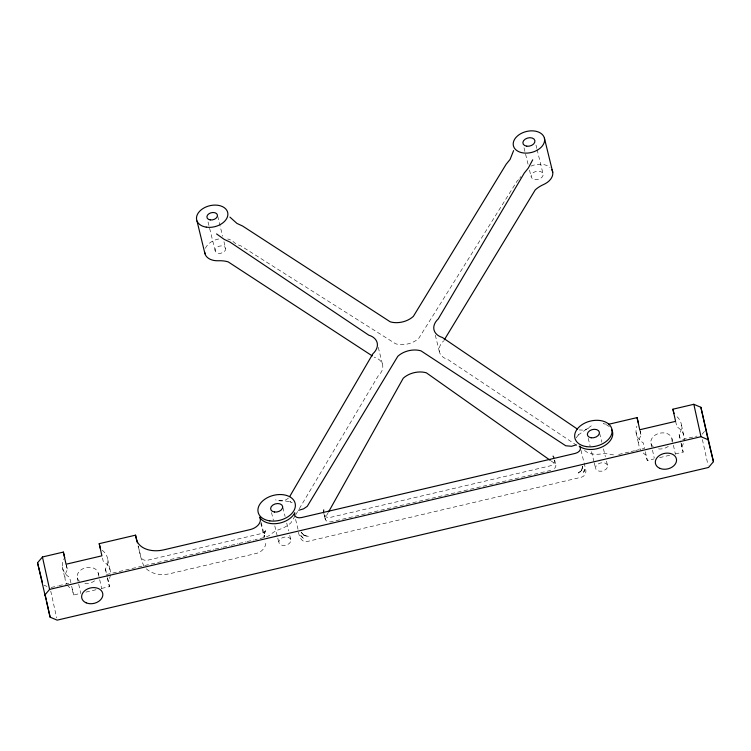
<?xml version="1.0" encoding="UTF-8"?>
<svg xmlns="http://www.w3.org/2000/svg" width="751" height="751" viewBox="0 0 751 751"><rect width="100%" height="100%" fill="white"/><g stroke="black" fill="none" stroke-linecap="round" stroke-linejoin="round"><path stroke-width="0.56" stroke-dasharray="3.75 2.82" d="M584.729 469.347L582.945 473.346C584.916 470.98 584.804 467.235 583.978 472.144M582.767 467.422L580.898 471.299L578.242 473.055L581.762 469.957L582.598 466.099L581.847 470.06L579.706 472.36M301.658 533.313L301.207 532.065L303.686 535.266L308.248 536.336L305.122 535.81L301.686 533.191L303.686 535.266L306.671 536.214M300.804 535.716L303.986 538.946L300.804 535.716L302.756 537.866M328.347 512.323L326.629 515.393A6.139 4.149 -13.8 0 0 325.868 520.293A6.139 4.149 -13.8 0 0 332.073 521.635L550.793 470.361A6.139 4.149 -13.8 0 0 552.21 469.91M295.105 515.806L290.909 522.856A24.558 16.588 -13.8 0 1 279.569 529.38A19.028 12.861 -13.8 0 0 271.186 534.064A12.279 8.299 -13.8 0 1 264.164 537.556L255.04 539.687M295.706 514.792L298.691 509.76M299.292 508.746L378.307 375.725A18.418 12.438 -13.8 0 0 374.205 357.166M576.177 437.871L579.209 433.815L578.157 434.998L591.328 425.826M702.091 434.238L704.889 430.924M138.231 546.155L140.925 557.139A6.139 4.525 -12.5 0 0 147.985 560.133L260.597 533.736L263.901 532.412L266.624 529.652L264.333 533.642L264.652 532.619L264.145 537.387L260.85 523.222M288.459 498.073C285.023 501.499 279.776 501.33 275.486 499.866M588.728 428.051L584.391 430.182L579.171 429.938M263.901 532.412L264.868 531.933L264.052 532.243M51.106 587.489L57.705 585.949M58.813 585.686L68.716 583.367M205.999 551.187L106.773 574.44L105.422 568.948A23.018 16.973 -12.5 0 0 100.568 549.169M207.135 550.915L213.979 549.319M215.124 549.047L221.967 547.441M223.103 547.179L229.947 545.573M231.083 545.301L237.926 543.705M239.071 543.433L245.915 541.828M247.051 541.565L253.894 539.96M618.702 454.449L629.967 451.811M631.093 451.539L634.482 450.75M635.609 450.487L644.621 448.375L643.269 442.883A23.018 16.973 -12.5 0 1 636.886 426.183M682.678 439.457L696.984 436.096M67.29 584.954A23.018 16.973 -12.5 0 0 72.256 589.507L73.607 594.999L80.329 593.421M85.933 592.107L97.132 589.479M101.62 588.427L109.458 586.597L107.506 577.754M643.166 452.956A23.018 16.973 -12.5 0 0 645.954 455.031L647.306 460.523L654.027 458.945M659.631 457.631L669.714 455.266M675.318 453.961L683.157 452.121L681.204 443.278M278.865 500.692L285.408 500.983L291.388 502.212L289.858 501.64L293.613 503.517M43.952 585.189L46.975 586.465M576.768 445.371L447.774 359.447A18.418 12.438 -13.8 0 1 443.663 340.879M584.531 450.544L588.408 453.125A24.558 16.588 -13.8 0 0 601.373 453.951A19.028 12.861 -13.8 0 1 610.901 454.439A12.279 8.299 -13.8 0 0 616.017 454.862M551.168 460.973L553.074 462.316A6.139 4.149 -13.8 0 1 553.496 469.234M146.295 568.789C152.491 574.59 161.812 575.51 169.81 573.708L255.997 553.506C261.592 552.351 266.68 547.113 265.741 541.133M143.948 566.132L141.817 561.194L138.043 545.808M677.055 416.767A23.018 16.973 -12.5 0 1 679.12 434.472L680.472 439.973M675.6 421.349L676.951 426.85A23.018 16.973 -12.5 0 1 684.123 440.368M681.082 443.315L683.157 452.121M639.749 429.76L641.101 435.251A23.018 16.973 -12.5 0 0 640.997 450.478M535.979 145.037L536.805 148.379M537.078 149.496L543.095 173.988A6.139 4.149 -13.8 0 1 534.9 179.602A6.139 4.149 -13.8 0 1 533.351 172.58A6.139 4.149 -13.8 0 1 543.095 173.988M599.636 433.289L601.823 442.198M603.466 448.873L605.381 456.674M606.47 461.123L607.568 465.582A6.139 4.149 -13.8 0 1 599.373 471.187A6.139 4.149 -13.8 0 1 597.824 464.174A6.139 4.149 -13.8 0 1 607.568 465.582M524.029 147.844L528.404 165.661M529.502 170.111L531.135 176.795M588.23 438.321L590.145 446.113M591.506 451.68L593.975 461.696M594.248 462.813L595.609 468.38M580.955 450.168L585.818 469.948C586.484 473.111 584.447 476.575 581.227 477.27L307.272 541.49C300.991 542.917 298.598 535.153 298.297 530.366M435.308 335.171L439.363 351.656M378.297 347.375L382.616 364.958M295.594 519.382L298.025 529.267M217.687 216.119L222.606 236.161M223.976 241.728L225.619 248.403A5.37 3.633 -13.8 0 1 218.447 253.312A5.37 3.633 -13.8 0 1 217.095 247.173A5.37 3.633 -13.8 0 1 225.619 248.403M282.902 507.526L285.089 516.435M286.732 523.118L288.647 530.91M289.745 535.369L290.834 539.819A6.139 4.149 -13.8 0 1 282.648 545.423A6.139 4.149 -13.8 0 1 281.099 538.411A6.139 4.149 -13.8 0 1 290.834 539.819M208.046 221.911L215.161 250.853M271.496 512.558L273.411 520.349M274.782 525.916L277.513 537.049M277.786 538.167L278.884 542.616M261.151 522.452L264.662 536.74M102.446 558.021L103.253 561.326A23.018 16.973 -12.5 0 1 110.51 573.792M107.384 577.782L109.458 586.597M70.923 582.851L69.571 577.35A23.018 16.973 -12.5 0 1 64.708 557.58M66.05 564.236L67.402 569.727A23.018 16.973 -12.5 0 0 66.717 584.053M323.747 512.961L325.324 519.41L324.075 514.294L326.103 516.876A6.139 4.149 -13.8 0 0 330.994 517.242L549.713 465.967A6.139 4.149 -13.8 0 0 553.966 463.461L554.679 460.241M554.642 459.978L555.937 465.357M702.382 439.532L708.062 465.226M681.457 425.066L684.142 437.223M679.12 434.472L680.838 442.208M671.91 438.49L673.159 444.113M673.403 445.24L675.393 454.233M650.995 443.39L652.243 449.014M652.488 450.14L654.234 458.016M645.353 451.689L647.306 460.523M640.124 430.83L641.101 435.251M636.078 432.51L638.763 444.658M107.759 559.542L110.444 571.699M105.422 568.948L107.14 576.684M98.212 572.957L99.461 578.589M99.705 579.706L101.695 588.709M77.297 577.866L80.779 593.609M71.655 586.165L73.607 594.999M66.426 565.306L67.402 569.727M62.38 566.977L65.065 579.134M50.749 591.103L56.672 617.913M683.335 443.541A23.018 16.973 -12.5 0 1 681.814 446.629M653.342 446.911A10.739 7.923 -12.5 0 1 659.566 433.243A10.739 7.923 -12.5 0 1 671.46 442.658M668.315 446.376A10.739 7.923 -12.5 0 1 657.857 448.826M110.425 574.844A23.018 16.973 -12.5 0 1 108.116 581.096M94.617 580.852A10.739 7.923 -12.5 0 1 82.479 582.879M79.644 581.377A10.739 7.923 -12.5 0 1 84.516 568.103A10.739 7.923 -12.5 0 1 98.343 575.031M609.399 426.746A19.028 12.851 -13.8 0 0 603.344 423.677A12.279 8.299 -13.8 0 0 605.813 424.099M520.837 176.616A24.558 16.588 -13.8 0 1 519.767 178.184M518.509 179.696A24.558 16.588 -13.8 0 1 517.073 181.141L418.748 338.363A18.418 12.438 -13.8 0 1 395.608 343.789L240.874 245.877A24.558 16.588 -13.8 0 1 233.458 241.85A15.959 10.786 -13.8 0 0 227.675 238.978M205.389 248.318A15.959 10.786 -13.8 0 1 220.109 238.715M530.929 166.121A15.959 10.786 -13.8 0 1 550.079 167.52"/><path stroke-width="1.13" d="M323.625 511.459L323.709 509.863M513.59 150.622L510.107 159.381L506.118 164.291L413.35 316.387A18.418 12.438 -13.8 0 1 390.21 321.813L242.639 226.051L236.931 223.413L229.928 217.114M532.694 159.832L528.272 168.14L524.282 173.049L438.265 318.912A18.418 12.438 -13.8 0 0 442.377 337.471L577.444 429.112M328.919 511.3L403.231 378.241A18.418 12.438 -13.8 0 1 426.371 372.825L550.211 460.297M289.679 496.571L372.909 353.749A18.418 12.438 -13.8 0 0 368.807 335.19L229.947 242.047L224.239 239.4L216.579 233.936M444.273 339.884L535.238 189.9A24.558 16.588 -13.8 0 1 543.527 184.558A15.959 10.786 -13.8 0 0 551.872 169.717M608.46 424.099A12.279 8.299 -13.8 0 0 611.145 423.686L637.064 417.612L639.749 429.76L675.6 421.349L672.915 409.201L693.83 404.301L700.89 407.295L713.45 461.668L708.55 467.469L57.17 620.148L50.11 617.153L37.55 562.781L42.45 556.989L63.366 552.079L64.708 557.58M44.713 595.177L49.613 589.385L700.993 436.697L708.052 439.692L713.45 461.668M576.252 444.817L571.614 446.282L565.719 445.756L420.973 350.848A18.418 12.438 -13.8 0 0 397.833 356.265L307.253 506.343L303.498 508.887L298.701 510.248M63.366 552.079L66.05 564.236L101.901 555.824L99.216 543.677L135.527 535.163L137.414 542.86M372.243 355.89L228.182 261.874A24.558 16.588 -13.8 0 0 218.457 260.757A15.959 10.786 -13.8 0 1 204.685 252.007M553.055 456.101L553.834 457.5M672.915 409.201L673.994 413.594M637.064 417.612L638.406 423.104M99.216 543.677L100.568 549.169M37.55 562.781L42.403 582.56M544.428 138.24A15.959 10.786 -13.8 0 1 523.306 152.951A15.959 10.786 -13.8 0 1 518.997 134.776A15.959 10.786 -13.8 0 1 544.428 138.24L552.745 172.261M197.015 221.057L204.976 253.782M700.89 407.295L708.052 439.692M693.83 404.301L700.993 436.697M135.527 535.163L136.419 539.218A24.558 16.588 -13.8 0 0 163.906 549.816L250.102 529.605A12.279 8.299 -13.8 0 0 259.677 517.176A19.028 12.851 -13.8 0 0 277.166 523.531A19.028 12.851 -13.8 0 0 294.824 512.792A6.139 4.149 -13.8 0 0 301.376 517.589L575.332 453.379A6.139 4.149 -13.8 0 0 579.218 446.132A19.028 12.851 -13.8 0 0 602.79 446.62A19.028 12.851 -13.8 0 0 611.849 429.863M42.45 556.989L49.613 589.385M45.173 594.811L46.158 599.279M46.656 601.513L50.11 617.153M659.876 468.361A10.739 7.923 -12.5 0 0 676.52 460.814A10.739 7.923 -12.5 0 0 661.396 454.393A10.739 7.923 -12.5 0 0 659.876 468.361M86.177 602.837A10.739 7.923 -12.5 0 0 102.821 595.28A10.739 7.923 -12.5 0 0 87.698 588.868A10.739 7.923 -12.5 0 0 86.177 602.837M269.797 520.865A19.028 12.851 -13.8 0 0 295.181 503.48A19.028 12.851 -13.8 0 0 264.99 499.115A19.028 12.851 -13.8 0 0 269.797 520.865M586.522 446.62A19.028 12.851 -13.8 0 0 611.905 429.234A19.028 12.851 -13.8 0 0 581.715 424.878A19.028 12.851 -13.8 0 0 586.522 446.62M206.281 227.149A15.959 10.786 -13.8 0 0 227.741 212.693A15.959 10.786 -13.8 0 0 202.526 208.844A15.959 10.786 -13.8 0 0 206.281 227.149M274.444 512.022A6.139 4.149 -13.8 0 0 282.629 506.418A6.139 4.149 -13.8 0 0 272.895 505.01A6.139 4.149 -13.8 0 0 274.444 512.022M210.242 219.912A5.37 3.633 -13.8 0 0 217.414 215.002A5.37 3.633 -13.8 0 0 208.891 213.772A5.37 3.633 -13.8 0 0 210.242 219.912M591.168 437.786A6.139 4.149 -13.8 0 0 599.364 432.172A6.139 4.149 -13.8 0 0 589.619 430.774A6.139 4.149 -13.8 0 0 591.168 437.786M526.695 146.192A6.139 4.149 -13.8 0 0 534.89 140.587A6.139 4.149 -13.8 0 0 525.146 139.179A6.139 4.149 -13.8 0 0 526.695 146.192"/></g></svg>
